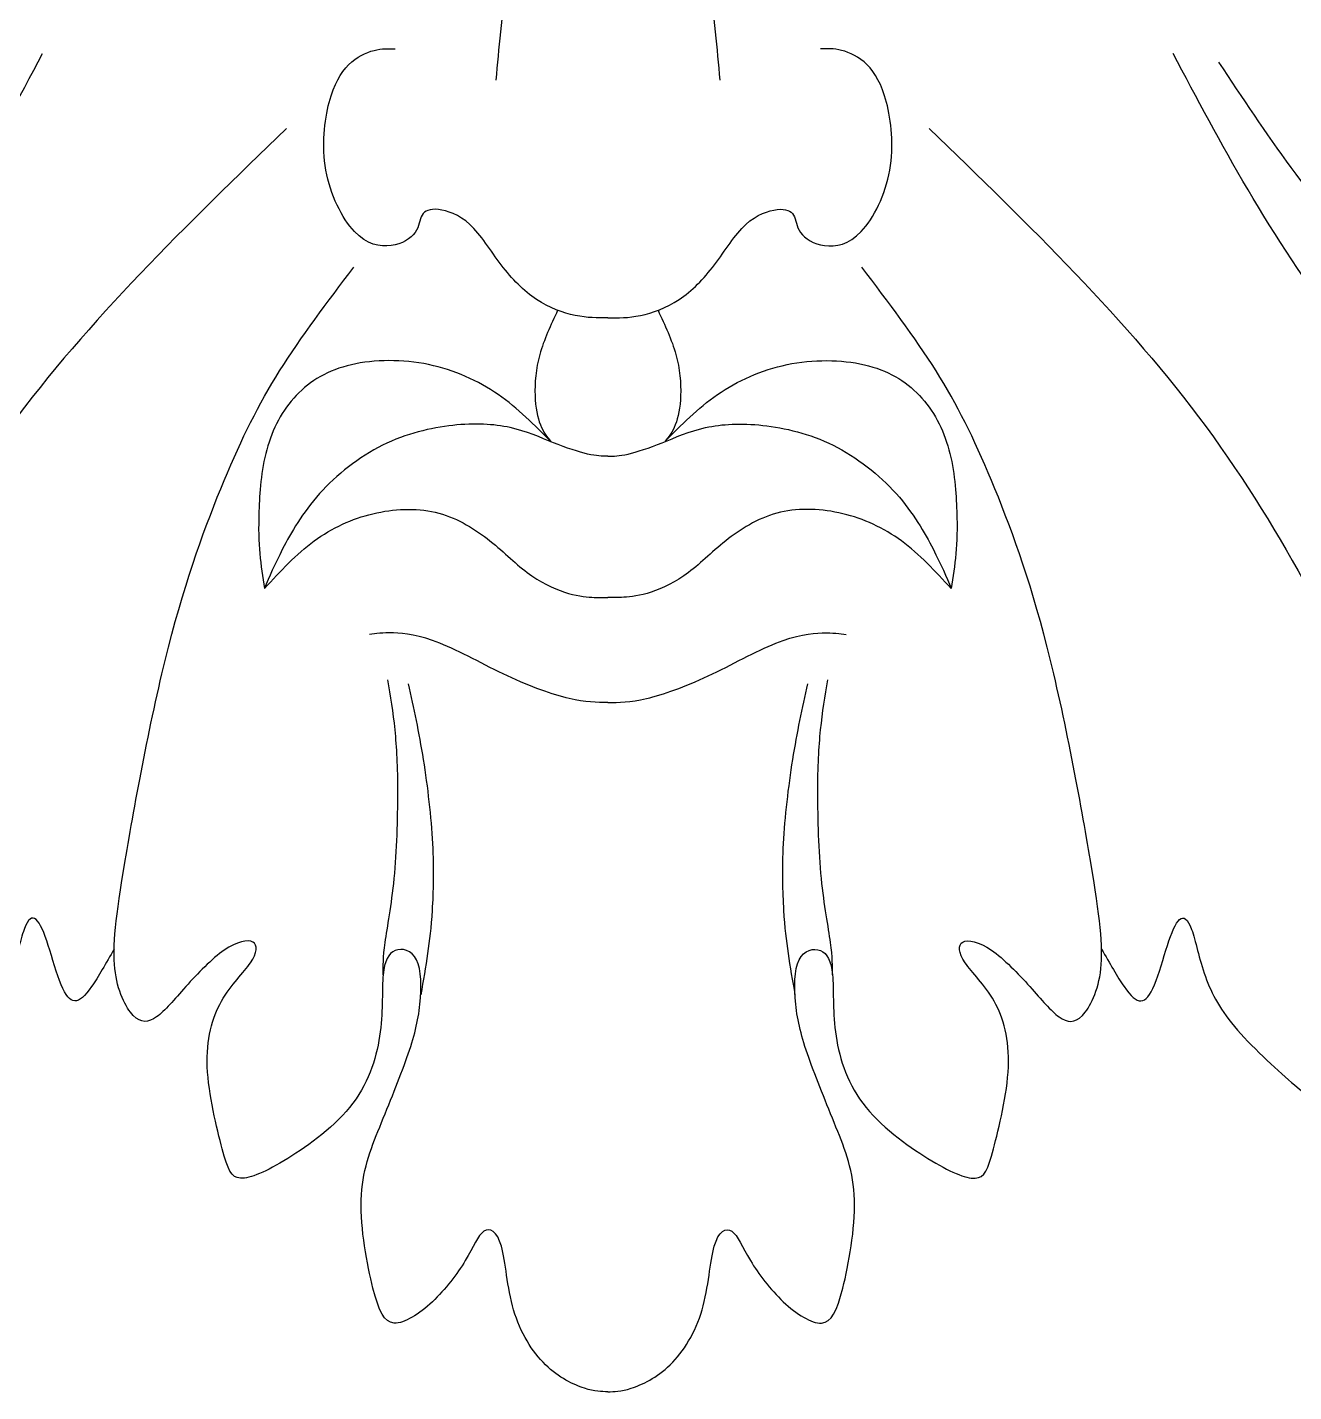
# Model space of a CAD drawing. Extents: x 0 to 176, y -12 to 176.
# Drawn here: x 39.66 to 60.35, y 48.01 to 70.31 of the extents above; entities that cross this region are included whole.
import ezdxf

# ---------------------------------------------------------------- set-up
doc = ezdxf.new("R2010")
doc.units = 0
doc.header["$MEASUREMENT"] = 0
doc.layers.add('LAYER_1', color=7, linetype='CONTINUOUS')

msp = doc.modelspace()

# ---------------------------------------------------------------- linework, layer by layer
at = {"layer": 'LAYER_1'}
for points, knots in [([(47.9736, 75.1352), (47.8973, 74.4639), (47.8211, 73.7926), (47.7357, 73.1034), (47.7357, 73.1034), (47.6504, 72.4142), (47.5558, 71.7071), (47.4845, 71.0946), (47.4845, 71.0946), (47.413, 70.482), (47.3643, 69.9638), (47.3158, 69.4457)], [0, 0, 0, 0, 0.25, 0.25, 0.25, 0.25, 0.5, 0.5, 0.5, 0.5, 1, 1, 1, 1]), ([(50.3193, 75.1352), (50.3956, 74.4639), (50.4718, 73.7926), (50.5571, 73.1034), (50.5571, 73.1034), (50.6424, 72.4142), (50.737, 71.7071), (50.8084, 71.0946), (50.8084, 71.0946), (50.8799, 70.482), (50.9286, 69.9638), (50.9771, 69.4457)], [0, 0, 0, 0, 0.25, 0.25, 0.25, 0.25, 0.5, 0.5, 0.5, 0.5, 1, 1, 1, 1]), ([(41.0775, 55.2455), (40.9475, 55.0164), (40.8174, 54.787), (40.7093, 54.6321), (40.7093, 54.6321), (40.6011, 54.477), (40.5146, 54.396), (40.435, 54.3987), (40.435, 54.3987), (40.3555, 54.4014), (40.2825, 54.4879), (40.2111, 54.6618), (40.2111, 54.6618), (40.1396, 54.8359), (40.0693, 55.0978), (40.0019, 55.3068), (40.0019, 55.3068), (39.9345, 55.5159), (39.8697, 55.6725), (39.8036, 55.7292), (39.8036, 55.7292), (39.7375, 55.7859), (39.67, 55.7425), (39.6066, 55.5673), (39.6066, 55.5673), (39.5432, 55.3919), (39.4838, 55.0841), (39.3814, 54.7968), (39.3814, 54.7968), (39.2788, 54.5094), (39.1329, 54.2421), (38.8551, 53.9224), (38.8551, 53.9224), (38.5771, 53.6028), (38.1668, 53.2302), (37.9253, 53.0265), (37.9253, 53.0265), (37.6838, 52.8229), (37.6108, 52.7876), (37.5071, 52.8956), (37.5071, 52.8956), (37.4031, 53.0035), (37.2681, 53.2546), (37.1994, 53.6242), (37.1994, 53.6242), (37.1306, 53.9939), (37.1279, 54.4824), (37.1832, 54.9425), (37.1832, 54.9425), (37.2385, 55.4027), (37.352, 55.8346), (37.468, 56.1692), (37.468, 56.1692), (37.584, 56.5038), (37.7028, 56.7414), (37.7487, 56.9168), (37.7487, 56.9168), (37.7946, 57.0922), (37.7675, 57.2055), (37.6839, 57.2433), (37.6839, 57.2433), (37.6003, 57.2811), (37.4598, 57.2432), (37.3061, 57.0625), (37.3061, 57.0625), (37.1522, 56.8818), (36.9849, 56.5578), (36.8825, 56.0424), (36.8825, 56.0424), (36.7799, 55.527), (36.742, 54.8199), (36.6747, 54.221), (36.6747, 54.221), (36.6072, 53.6219), (36.5099, 53.1306), (36.3481, 52.6044), (36.3481, 52.6044), (36.1862, 52.0782), (35.9594, 51.5168), (35.7463, 51.1067), (35.7463, 51.1067), (35.5331, 50.6966), (35.3332, 50.4373), (35.1957, 50.3376), (35.1957, 50.3376), (35.0581, 50.2377), (34.9825, 50.2971), (34.9259, 50.4698), (34.9259, 50.4698), (34.8693, 50.6425), (34.8313, 50.9286), (34.8179, 51.1768), (34.8179, 51.1768), (34.8044, 51.425), (34.8153, 51.6357), (34.8557, 51.8245), (34.8557, 51.8245), (34.8962, 52.0134), (34.9664, 52.1807), (34.9422, 52.3075), (34.9422, 52.3075), (34.9178, 52.4343), (34.799, 52.5208), (34.7208, 52.4695), (34.7208, 52.4695), (34.6426, 52.4182), (34.6046, 52.2293), (34.5454, 51.9999), (34.5454, 51.9999), (34.486, 51.7705), (34.405, 51.5007), (34.2054, 51.1741), (34.2054, 51.1741), (34.0057, 50.8476), (33.6872, 50.4644), (33.3526, 50.1433), (33.3526, 50.1433), (33.018, 49.8222), (32.6671, 49.563), (32.3973, 49.3985), (32.3973, 49.3985), (32.1274, 49.2338), (31.9385, 49.1636), (31.8143, 49.3039), (31.8143, 49.3039), (31.6902, 49.4442), (31.6309, 49.7951), (31.6497, 50.2133), (31.6497, 50.2133), (31.6686, 50.6317), (31.7659, 51.1175), (31.8954, 51.4817), (31.8954, 51.4817), (32.0249, 51.8461), (32.1868, 52.089), (32.2947, 52.3021), (32.2947, 52.3021), (32.4027, 52.5153), (32.4567, 52.6989), (32.4351, 52.7933), (32.4351, 52.7933), (32.4136, 52.8877), (32.3163, 52.8931), (32.2085, 52.823), (32.2085, 52.823), (32.1005, 52.7529), (31.9817, 52.607), (31.774, 52.5126), (31.774, 52.5126), (31.5661, 52.4182), (31.2692, 52.3749), (31.1397, 52.5261), (31.1397, 52.5261), (31.0101, 52.6772), (31.0481, 53.0227), (31.1586, 53.4571), (31.1586, 53.4571), (31.2692, 53.8916), (31.4528, 54.4152), (31.701, 54.8469), (31.701, 54.8469), (31.9492, 55.2787), (32.2624, 55.6188), (32.6267, 55.9371), (32.6267, 55.9371), (32.9909, 56.2556), (33.4067, 56.5525), (33.7898, 56.8439), (33.7898, 56.8439), (34.173, 57.1354), (34.5239, 57.4214), (34.7504, 57.6345), (34.7504, 57.6345), (34.9771, 57.8477), (35.0798, 57.9882), (35.0473, 58.115), (35.0473, 58.115), (35.0149, 58.2418), (34.8476, 58.3551), (34.6668, 58.2742), (34.6668, 58.2742), (34.486, 58.1932), (34.2917, 57.9179), (34.0381, 57.6724), (34.0381, 57.6724), (33.7845, 57.4268), (33.4713, 57.2109), (33.0963, 57.0193), (33.0963, 57.0193), (32.7212, 56.8277), (32.284, 56.6604), (31.7605, 56.512), (31.7605, 56.512), (31.2369, 56.3636), (30.627, 56.2339), (30.3437, 56.2825), (30.3437, 56.2825), (30.0602, 56.3311), (30.1035, 56.5579), (30.1574, 56.8196), (30.1574, 56.8196), (30.2114, 57.0814), (30.2762, 57.3783), (30.3977, 57.6535), (30.3977, 57.6535), (30.5191, 57.9287), (30.6972, 58.1826), (30.9454, 58.401), (30.9454, 58.401), (31.1937, 58.6196), (31.5122, 58.8031), (31.7252, 58.9353), (31.7252, 58.9353), (31.9385, 59.0674), (32.0465, 59.1486), (32.0735, 59.2403), (32.0735, 59.2403), (32.1005, 59.3319), (32.0464, 59.4346), (31.9764, 59.4535), (31.9764, 59.4535), (31.9063, 59.4723), (31.8197, 59.4076), (31.7119, 59.3186), (31.7119, 59.3186), (31.604, 59.2295), (31.4743, 59.1162), (31.2963, 59.0326), (31.2963, 59.0326), (31.1182, 58.9489), (30.8914, 58.8949), (30.7133, 58.868), (30.7133, 58.868), (30.5352, 58.8409), (30.4056, 58.8409), (30.4002, 59.0136), (30.4002, 59.0136), (30.3948, 59.1863), (30.5137, 59.5318), (30.7079, 59.9554), (30.7079, 59.9554), (30.9023, 60.3791), (31.1722, 60.8811), (31.6065, 61.3127), (31.6065, 61.3127), (32.041, 61.7445), (32.6403, 62.1063), (33.2986, 62.4679), (33.2986, 62.4679), (33.9571, 62.8294), (34.6749, 63.1911), (35.3388, 63.666), (35.3388, 63.666), (36.0026, 64.1409), (36.6125, 64.7293), (37.1711, 65.4174), (37.1711, 65.4174), (37.7297, 66.1055), (38.237, 66.8935), (38.685, 67.6544), (38.685, 67.6544), (39.1329, 68.4154), (39.5215, 69.1495), (39.9101, 69.8835)], [0, 0, 0, 0, 0.0149254, 0.0149254, 0.0149254, 0.0149254, 0.0298507, 0.0298507, 0.0298507, 0.0298507, 0.0447761, 0.0447761, 0.0447761, 0.0447761, 0.0597015, 0.0597015, 0.0597015, 0.0597015, 0.0746269, 0.0746269, 0.0746269, 0.0746269, 0.0895522, 0.0895522, 0.0895522, 0.0895522, 0.1044776, 0.1044776, 0.1044776, 0.1044776, 0.119403, 0.119403, 0.119403, 0.119403, 0.1343284, 0.1343284, 0.1343284, 0.1343284, 0.1492537, 0.1492537, 0.1492537, 0.1492537, 0.1641791, 0.1641791, 0.1641791, 0.1641791, 0.1791045, 0.1791045, 0.1791045, 0.1791045, 0.1940299, 0.1940299, 0.1940299, 0.1940299, 0.2089552, 0.2089552, 0.2089552, 0.2089552, 0.2238806, 0.2238806, 0.2238806, 0.2238806, 0.238806, 0.238806, 0.238806, 0.238806, 0.2537313, 0.2537313, 0.2537313, 0.2537313, 0.2686567, 0.2686567, 0.2686567, 0.2686567, 0.2835821, 0.2835821, 0.2835821, 0.2835821, 0.2985075, 0.2985075, 0.2985075, 0.2985075, 0.3134328, 0.3134328, 0.3134328, 0.3134328, 0.3283582, 0.3283582, 0.3283582, 0.3283582, 0.3432836, 0.3432836, 0.3432836, 0.3432836, 0.358209, 0.358209, 0.358209, 0.358209, 0.3731343, 0.3731343, 0.3731343, 0.3731343, 0.3880597, 0.3880597, 0.3880597, 0.3880597, 0.4029851, 0.4029851, 0.4029851, 0.4029851, 0.4179104, 0.4179104, 0.4179104, 0.4179104, 0.4328358, 0.4328358, 0.4328358, 0.4328358, 0.4477612, 0.4477612, 0.4477612, 0.4477612, 0.4626866, 0.4626866, 0.4626866, 0.4626866, 0.4776119, 0.4776119, 0.4776119, 0.4776119, 0.4925373, 0.4925373, 0.4925373, 0.4925373, 0.5074627, 0.5074627, 0.5074627, 0.5074627, 0.5223881, 0.5223881, 0.5223881, 0.5223881, 0.5373134, 0.5373134, 0.5373134, 0.5373134, 0.5522388, 0.5522388, 0.5522388, 0.5522388, 0.5671642, 0.5671642, 0.5671642, 0.5671642, 0.5820896, 0.5820896, 0.5820896, 0.5820896, 0.5970149, 0.5970149, 0.5970149, 0.5970149, 0.6119403, 0.6119403, 0.6119403, 0.6119403, 0.6268657, 0.6268657, 0.6268657, 0.6268657, 0.641791, 0.641791, 0.641791, 0.641791, 0.6567164, 0.6567164, 0.6567164, 0.6567164, 0.6716418, 0.6716418, 0.6716418, 0.6716418, 0.6865672, 0.6865672, 0.6865672, 0.6865672, 0.7014925, 0.7014925, 0.7014925, 0.7014925, 0.7164179, 0.7164179, 0.7164179, 0.7164179, 0.7313433, 0.7313433, 0.7313433, 0.7313433, 0.7462687, 0.7462687, 0.7462687, 0.7462687, 0.761194, 0.761194, 0.761194, 0.761194, 0.7761194, 0.7761194, 0.7761194, 0.7761194, 0.7910448, 0.7910448, 0.7910448, 0.7910448, 0.8059701, 0.8059701, 0.8059701, 0.8059701, 0.8208955, 0.8208955, 0.8208955, 0.8208955, 0.8358209, 0.8358209, 0.8358209, 0.8358209, 0.8507463, 0.8507463, 0.8507463, 0.8507463, 0.8656716, 0.8656716, 0.8656716, 0.8656716, 0.880597, 0.880597, 0.880597, 0.880597, 0.8955224, 0.8955224, 0.8955224, 0.8955224, 0.9104478, 0.9104478, 0.9104478, 0.9104478, 0.9253731, 0.9253731, 0.9253731, 0.9253731, 0.9402985, 0.9402985, 0.9402985, 0.9402985, 0.9552239, 0.9552239, 0.9552239, 0.9552239, 0.9701493, 0.9701493, 0.9701493, 0.9701493, 1, 1, 1, 1]), ([(49.1464, 65.5595), (48.9789, 65.5595), (48.8112, 65.5595), (48.6142, 65.5999), (48.6142, 65.5999), (48.417, 65.6404), (48.1903, 65.7215), (47.9813, 65.8605), (47.9813, 65.8605), (47.7721, 65.9994), (47.5803, 66.1966), (47.405, 66.4271), (47.405, 66.4271), (47.2297, 66.6579), (47.0703, 66.9225), (46.8923, 67.087), (46.8923, 67.087), (46.7143, 67.2516), (46.5171, 67.3163), (46.3768, 67.3311), (46.3768, 67.3311), (46.2366, 67.3461), (46.1528, 67.3109), (46.1111, 67.2381), (46.1111, 67.2381), (46.0693, 67.1653), (46.0693, 67.0546), (45.9978, 66.9549), (45.9978, 66.9549), (45.9263, 66.855), (45.7831, 66.7658), (45.6037, 66.7416), (45.6037, 66.7416), (45.4242, 66.7172), (45.2083, 66.7578), (45.0047, 66.9723), (45.0047, 66.9723), (44.8009, 67.1868), (44.6092, 67.5754), (44.5378, 67.9748), (44.5378, 67.9748), (44.4662, 68.3742), (44.5149, 68.7844), (44.5931, 69.0826), (44.5931, 69.0826), (44.6713, 69.3807), (44.7792, 69.567), (44.9101, 69.6965), (44.9101, 69.6965), (45.041, 69.826), (45.1949, 69.8989), (45.3257, 69.9326), (45.3257, 69.9326), (45.4566, 69.9664), (45.5646, 69.961), (45.6725, 69.9556)], [0, 0, 0, 0, 0.0666667, 0.0666667, 0.0666667, 0.0666667, 0.1333333, 0.1333333, 0.1333333, 0.1333333, 0.2, 0.2, 0.2, 0.2, 0.2666667, 0.2666667, 0.2666667, 0.2666667, 0.3333333, 0.3333333, 0.3333333, 0.3333333, 0.4, 0.4, 0.4, 0.4, 0.4666667, 0.4666667, 0.4666667, 0.4666667, 0.5333333, 0.5333333, 0.5333333, 0.5333333, 0.6, 0.6, 0.6, 0.6, 0.6666667, 0.6666667, 0.6666667, 0.6666667, 0.7333333, 0.7333333, 0.7333333, 0.7333333, 0.8, 0.8, 0.8, 0.8, 0.8666667, 0.8666667, 0.8666667, 0.8666667, 1, 1, 1, 1]), ([(49.1464, 65.5595), (49.314, 65.5595), (49.4817, 65.5595), (49.6787, 65.5999), (49.6787, 65.5999), (49.8759, 65.6404), (50.1026, 65.7215), (50.3116, 65.8605), (50.3116, 65.8605), (50.5208, 65.9994), (50.7126, 66.1966), (50.8878, 66.4271), (50.8878, 66.4271), (51.0632, 66.6579), (51.2226, 66.9225), (51.4005, 67.087), (51.4005, 67.087), (51.5786, 67.2516), (51.7758, 67.3163), (51.9161, 67.3311), (51.9161, 67.3311), (52.0563, 67.3461), (52.14, 67.3109), (52.1818, 67.2381), (52.1818, 67.2381), (52.2236, 67.1653), (52.2236, 67.0546), (52.2951, 66.9549), (52.2951, 66.9549), (52.3666, 66.855), (52.5098, 66.7658), (52.6892, 66.7416), (52.6892, 66.7416), (52.8686, 66.7172), (53.0845, 66.7578), (53.2882, 66.9723), (53.2882, 66.9723), (53.492, 67.1868), (53.6836, 67.5754), (53.7551, 67.9748), (53.7551, 67.9748), (53.8267, 68.3742), (53.778, 68.7844), (53.6998, 69.0826), (53.6998, 69.0826), (53.6216, 69.3807), (53.5136, 69.567), (53.3828, 69.6965), (53.3828, 69.6965), (53.2518, 69.826), (53.098, 69.8989), (52.9672, 69.9326), (52.9672, 69.9326), (52.8363, 69.9664), (52.7282, 69.961), (52.6204, 69.9556)], [0, 0, 0, 0, 0.0666667, 0.0666667, 0.0666667, 0.0666667, 0.1333333, 0.1333333, 0.1333333, 0.1333333, 0.2, 0.2, 0.2, 0.2, 0.2666667, 0.2666667, 0.2666667, 0.2666667, 0.3333333, 0.3333333, 0.3333333, 0.3333333, 0.4, 0.4, 0.4, 0.4, 0.4666667, 0.4666667, 0.4666667, 0.4666667, 0.5333333, 0.5333333, 0.5333333, 0.5333333, 0.6, 0.6, 0.6, 0.6, 0.6666667, 0.6666667, 0.6666667, 0.6666667, 0.7333333, 0.7333333, 0.7333333, 0.7333333, 0.8, 0.8, 0.8, 0.8, 0.8666667, 0.8666667, 0.8666667, 0.8666667, 1, 1, 1, 1]), ([(57.2154, 55.2455), (57.3454, 55.0164), (57.4755, 54.787), (57.5835, 54.6321), (57.5835, 54.6321), (57.6917, 54.477), (57.7783, 54.396), (57.8578, 54.3987), (57.8578, 54.3987), (57.9374, 54.4014), (58.0103, 54.4879), (58.0818, 54.6618), (58.0818, 54.6618), (58.1533, 54.8359), (58.2235, 55.0978), (58.291, 55.3068), (58.291, 55.3068), (58.3584, 55.5159), (58.4232, 55.6725), (58.4893, 55.7292), (58.4893, 55.7292), (58.5553, 55.7859), (58.6229, 55.7425), (58.6863, 55.5673), (58.6863, 55.5673), (58.7497, 55.3919), (58.8091, 55.0841), (58.9115, 54.7968), (58.9115, 54.7968), (59.0141, 54.5094), (59.16, 54.2421), (59.4378, 53.9224), (59.4378, 53.9224), (59.7157, 53.6028), (60.1261, 53.2302), (60.3676, 53.0265), (60.3676, 53.0265), (60.6091, 52.8229), (60.682, 52.7876), (60.7858, 52.8956), (60.7858, 52.8956), (60.8897, 53.0035), (61.0247, 53.2546), (61.0935, 53.6242), (61.0935, 53.6242), (61.1623, 53.9939), (61.165, 54.4824), (61.1097, 54.9425), (61.1097, 54.9425), (61.0543, 55.4027), (60.9409, 55.8346), (60.8249, 56.1692), (60.8249, 56.1692), (60.7088, 56.5038), (60.5901, 56.7414), (60.5442, 56.9168), (60.5442, 56.9168), (60.4983, 57.0922), (60.5254, 57.2055), (60.609, 57.2433), (60.609, 57.2433), (60.6926, 57.2811), (60.8331, 57.2432), (60.9868, 57.0625), (60.9868, 57.0625), (61.1406, 56.8818), (61.3079, 56.5578), (61.4104, 56.0424), (61.4104, 56.0424), (61.513, 55.527), (61.5509, 54.8199), (61.6182, 54.221), (61.6182, 54.221), (61.6856, 53.6219), (61.7829, 53.1306), (61.9448, 52.6044), (61.9448, 52.6044), (62.1067, 52.0782), (62.3335, 51.5168), (62.5466, 51.1067), (62.5466, 51.1067), (62.7598, 50.6966), (62.9596, 50.4373), (63.0972, 50.3376), (63.0972, 50.3376), (63.2348, 50.2377), (63.3104, 50.2971), (63.3669, 50.4698), (63.3669, 50.4698), (63.4236, 50.6425), (63.4616, 50.9286), (63.475, 51.1768), (63.475, 51.1768), (63.4885, 51.425), (63.4776, 51.6357), (63.4372, 51.8245), (63.4372, 51.8245), (63.3967, 52.0134), (63.3264, 52.1807), (63.3507, 52.3075), (63.3507, 52.3075), (63.375, 52.4343), (63.4939, 52.5208), (63.5721, 52.4695), (63.5721, 52.4695), (63.6503, 52.4182), (63.6882, 52.2293), (63.7475, 51.9999), (63.7475, 51.9999), (63.8068, 51.7705), (63.8879, 51.5007), (64.0875, 51.1741), (64.0875, 51.1741), (64.2872, 50.8476), (64.6057, 50.4644), (64.9403, 50.1433), (64.9403, 50.1433), (65.2749, 49.8222), (65.6258, 49.563), (65.8956, 49.3985), (65.8956, 49.3985), (66.1654, 49.2338), (66.3544, 49.1636), (66.4785, 49.3039), (66.4785, 49.3039), (66.6026, 49.4442), (66.662, 49.7951), (66.6431, 50.2133), (66.6431, 50.2133), (66.6243, 50.6317), (66.527, 51.1175), (66.3975, 51.4817), (66.3975, 51.4817), (66.268, 51.8461), (66.1061, 52.089), (65.9981, 52.3021), (65.9981, 52.3021), (65.8902, 52.5153), (65.8362, 52.6989), (65.8578, 52.7933), (65.8578, 52.7933), (65.8793, 52.8877), (65.9766, 52.8931), (66.0844, 52.823), (66.0844, 52.823), (66.1924, 52.7529), (66.3112, 52.607), (66.5189, 52.5126), (66.5189, 52.5126), (66.7267, 52.4182), (67.0237, 52.3749), (67.1532, 52.5261), (67.1532, 52.5261), (67.2828, 52.6772), (67.2448, 53.0227), (67.1343, 53.4571), (67.1343, 53.4571), (67.0237, 53.8916), (66.8401, 54.4152), (66.5919, 54.8469), (66.5919, 54.8469), (66.3437, 55.2787), (66.0304, 55.6188), (65.6662, 55.9371), (65.6662, 55.9371), (65.302, 56.2556), (64.8862, 56.5525), (64.5031, 56.8439), (64.5031, 56.8439), (64.1199, 57.1354), (63.769, 57.4214), (63.5425, 57.6345), (63.5425, 57.6345), (63.3158, 57.8477), (63.2131, 57.9882), (63.2455, 58.115), (63.2455, 58.115), (63.278, 58.2418), (63.4453, 58.3551), (63.6261, 58.2742), (63.6261, 58.2742), (63.8068, 58.1932), (64.0012, 57.9179), (64.2548, 57.6724), (64.2548, 57.6724), (64.5084, 57.4268), (64.8216, 57.2109), (65.1966, 57.0193), (65.1966, 57.0193), (65.5717, 56.8277), (66.0089, 56.6604), (66.5324, 56.512), (66.5324, 56.512), (67.056, 56.3636), (67.6659, 56.2339), (67.9492, 56.2825), (67.9492, 56.2825), (68.2327, 56.3311), (68.1893, 56.5579), (68.1355, 56.8196), (68.1355, 56.8196), (68.0815, 57.0814), (68.0166, 57.3783), (67.8952, 57.6535), (67.8952, 57.6535), (67.7738, 57.9287), (67.5957, 58.1826), (67.3475, 58.401), (67.3475, 58.401), (67.0992, 58.6196), (66.7807, 58.8031), (66.5676, 58.9353), (66.5676, 58.9353), (66.3544, 59.0674), (66.2463, 59.1486), (66.2194, 59.2403), (66.2194, 59.2403), (66.1924, 59.3319), (66.2465, 59.4346), (66.3165, 59.4535), (66.3165, 59.4535), (66.3866, 59.4723), (66.4731, 59.4076), (66.581, 59.3186), (66.581, 59.3186), (66.6889, 59.2295), (66.8185, 59.1162), (66.9966, 59.0326), (66.9966, 59.0326), (67.1747, 58.9489), (67.4015, 58.8949), (67.5796, 58.868), (67.5796, 58.868), (67.7576, 58.8409), (67.8873, 58.8409), (67.8926, 59.0136), (67.8926, 59.0136), (67.898, 59.1863), (67.7792, 59.5318), (67.585, 59.9554), (67.585, 59.9554), (67.3906, 60.3791), (67.1207, 60.8811), (66.6864, 61.3127), (66.6864, 61.3127), (66.2519, 61.7445), (65.6526, 62.1063), (64.9943, 62.4679), (64.9943, 62.4679), (64.3358, 62.8294), (63.618, 63.1911), (62.9541, 63.666), (62.9541, 63.666), (62.2903, 64.1409), (61.6804, 64.7293), (61.1218, 65.4174), (61.1218, 65.4174), (60.5632, 66.1055), (60.0559, 66.8935), (59.6079, 67.6544), (59.6079, 67.6544), (59.16, 68.4154), (58.7714, 69.1495), (58.3828, 69.8835)], [0, 0, 0, 0, 0.0149254, 0.0149254, 0.0149254, 0.0149254, 0.0298507, 0.0298507, 0.0298507, 0.0298507, 0.0447761, 0.0447761, 0.0447761, 0.0447761, 0.0597015, 0.0597015, 0.0597015, 0.0597015, 0.0746269, 0.0746269, 0.0746269, 0.0746269, 0.0895522, 0.0895522, 0.0895522, 0.0895522, 0.1044776, 0.1044776, 0.1044776, 0.1044776, 0.119403, 0.119403, 0.119403, 0.119403, 0.1343284, 0.1343284, 0.1343284, 0.1343284, 0.1492537, 0.1492537, 0.1492537, 0.1492537, 0.1641791, 0.1641791, 0.1641791, 0.1641791, 0.1791045, 0.1791045, 0.1791045, 0.1791045, 0.1940299, 0.1940299, 0.1940299, 0.1940299, 0.2089552, 0.2089552, 0.2089552, 0.2089552, 0.2238806, 0.2238806, 0.2238806, 0.2238806, 0.238806, 0.238806, 0.238806, 0.238806, 0.2537313, 0.2537313, 0.2537313, 0.2537313, 0.2686567, 0.2686567, 0.2686567, 0.2686567, 0.2835821, 0.2835821, 0.2835821, 0.2835821, 0.2985075, 0.2985075, 0.2985075, 0.2985075, 0.3134328, 0.3134328, 0.3134328, 0.3134328, 0.3283582, 0.3283582, 0.3283582, 0.3283582, 0.3432836, 0.3432836, 0.3432836, 0.3432836, 0.358209, 0.358209, 0.358209, 0.358209, 0.3731343, 0.3731343, 0.3731343, 0.3731343, 0.3880597, 0.3880597, 0.3880597, 0.3880597, 0.4029851, 0.4029851, 0.4029851, 0.4029851, 0.4179104, 0.4179104, 0.4179104, 0.4179104, 0.4328358, 0.4328358, 0.4328358, 0.4328358, 0.4477612, 0.4477612, 0.4477612, 0.4477612, 0.4626866, 0.4626866, 0.4626866, 0.4626866, 0.4776119, 0.4776119, 0.4776119, 0.4776119, 0.4925373, 0.4925373, 0.4925373, 0.4925373, 0.5074627, 0.5074627, 0.5074627, 0.5074627, 0.5223881, 0.5223881, 0.5223881, 0.5223881, 0.5373134, 0.5373134, 0.5373134, 0.5373134, 0.5522388, 0.5522388, 0.5522388, 0.5522388, 0.5671642, 0.5671642, 0.5671642, 0.5671642, 0.5820896, 0.5820896, 0.5820896, 0.5820896, 0.5970149, 0.5970149, 0.5970149, 0.5970149, 0.6119403, 0.6119403, 0.6119403, 0.6119403, 0.6268657, 0.6268657, 0.6268657, 0.6268657, 0.641791, 0.641791, 0.641791, 0.641791, 0.6567164, 0.6567164, 0.6567164, 0.6567164, 0.6716418, 0.6716418, 0.6716418, 0.6716418, 0.6865672, 0.6865672, 0.6865672, 0.6865672, 0.7014925, 0.7014925, 0.7014925, 0.7014925, 0.7164179, 0.7164179, 0.7164179, 0.7164179, 0.7313433, 0.7313433, 0.7313433, 0.7313433, 0.7462687, 0.7462687, 0.7462687, 0.7462687, 0.761194, 0.761194, 0.761194, 0.761194, 0.7761194, 0.7761194, 0.7761194, 0.7761194, 0.7910448, 0.7910448, 0.7910448, 0.7910448, 0.8059701, 0.8059701, 0.8059701, 0.8059701, 0.8208955, 0.8208955, 0.8208955, 0.8208955, 0.8358209, 0.8358209, 0.8358209, 0.8358209, 0.8507463, 0.8507463, 0.8507463, 0.8507463, 0.8656716, 0.8656716, 0.8656716, 0.8656716, 0.880597, 0.880597, 0.880597, 0.880597, 0.8955224, 0.8955224, 0.8955224, 0.8955224, 0.9104478, 0.9104478, 0.9104478, 0.9104478, 0.9253731, 0.9253731, 0.9253731, 0.9253731, 0.9402985, 0.9402985, 0.9402985, 0.9402985, 0.9552239, 0.9552239, 0.9552239, 0.9552239, 0.9701493, 0.9701493, 0.9701493, 0.9701493, 1, 1, 1, 1]), ([(59.1278, 69.7379), (59.8941, 68.5828), (60.6606, 67.4278), (61.6806, 66.3592), (61.6806, 66.3592), (62.7006, 65.2906), (63.9744, 64.3082), (65.2318, 63.3638), (65.2318, 63.3638), (66.4894, 62.4193), (67.7308, 61.5125), (68.9451, 60.4116), (68.9451, 60.4116), (70.1595, 59.3105), (71.347, 58.015), (72.4858, 56.7629), (72.4858, 56.7629), (73.6245, 55.5109), (74.7149, 54.3017), (75.6863, 53.2548), (75.6863, 53.2548), (76.6578, 52.2077), (77.5106, 51.3226), (78.1636, 50.675), (78.1636, 50.675), (78.8166, 50.0273), (79.2701, 49.6171), (79.7235, 49.2069)], [0, 0, 0, 0, 0.125, 0.125, 0.125, 0.125, 0.25, 0.25, 0.25, 0.25, 0.375, 0.375, 0.375, 0.375, 0.5, 0.5, 0.5, 0.5, 0.625, 0.625, 0.625, 0.625, 0.75, 0.75, 0.75, 0.75, 1, 1, 1, 1]), ([(43.8932, 68.653), (42.2741, 67.0878), (40.6549, 65.5225), (39.3704, 63.7793), (39.3704, 63.7793), (38.0859, 62.0361), (37.136, 60.1145), (36.3966, 58.49), (36.3966, 58.49), (35.6572, 56.8655), (35.1281, 55.5378), (34.513, 54.2911), (34.513, 54.2911), (33.8977, 53.0443), (33.1959, 51.8785), (32.4944, 50.7127)], [0, 0, 0, 0, 0.2, 0.2, 0.2, 0.2, 0.4, 0.4, 0.4, 0.4, 0.6, 0.6, 0.6, 0.6, 1, 1, 1, 1]), ([(54.3996, 68.653), (56.0188, 67.0878), (57.638, 65.5225), (58.9225, 63.7793), (58.9225, 63.7793), (60.207, 62.0361), (61.1569, 60.1145), (61.8963, 58.49), (61.8963, 58.49), (62.6357, 56.8655), (63.1648, 55.5378), (63.7799, 54.2911), (63.7799, 54.2911), (64.3952, 53.0443), (65.097, 51.8785), (65.7985, 50.7127)], [0, 0, 0, 0, 0.2, 0.2, 0.2, 0.2, 0.4, 0.4, 0.4, 0.4, 0.6, 0.6, 0.6, 0.6, 1, 1, 1, 1]), ([(49.1464, 48.0129), (49.0417, 48.0129), (48.9367, 48.0129), (48.7629, 48.0695), (48.7629, 48.0695), (48.5891, 48.1262), (48.3461, 48.2395), (48.1276, 48.4526), (48.1276, 48.4526), (47.9091, 48.6658), (47.7146, 48.979), (47.6067, 49.3486), (47.6067, 49.3486), (47.4988, 49.7183), (47.4771, 50.1448), (47.407, 50.3903), (47.407, 50.3903), (47.3369, 50.6358), (47.2181, 50.7006), (47.1211, 50.6358), (47.1211, 50.6358), (47.0239, 50.5711), (46.9482, 50.3767), (46.816, 50.1556), (46.816, 50.1556), (46.6838, 49.9343), (46.4948, 49.6858), (46.279, 49.4835), (46.279, 49.4835), (46.0631, 49.2812), (45.8202, 49.1245), (45.6557, 49.1353), (45.6557, 49.1353), (45.4911, 49.1462), (45.4045, 49.3243), (45.3075, 49.7074), (45.3075, 49.7074), (45.2103, 50.0906), (45.1024, 50.6791), (45.1158, 51.1459), (45.1158, 51.1459), (45.1293, 51.6127), (45.2644, 51.9582), (45.4181, 52.3386), (45.4181, 52.3386), (45.572, 52.7191), (45.7447, 53.1349), (45.8634, 53.472), (45.8634, 53.472), (45.9821, 53.8094), (46.047, 54.0686), (46.0766, 54.3437), (46.0766, 54.3437), (46.1063, 54.619), (46.1008, 54.9105), (46.0199, 55.0723), (46.0199, 55.0723), (45.939, 55.2342), (45.7824, 55.2667), (45.6718, 55.2208), (45.6718, 55.2208), (45.5612, 55.1749), (45.4963, 55.0508), (45.4748, 54.8241), (45.4748, 54.8241), (45.4531, 54.5974), (45.4749, 54.2682), (45.4263, 53.8932), (45.4263, 53.8932), (45.3777, 53.5181), (45.2589, 53.0969), (44.9809, 52.7273), (44.9809, 52.7273), (44.703, 52.3577), (44.2658, 52.0391), (43.915, 51.8233), (43.915, 51.8233), (43.5642, 51.6074), (43.2996, 51.4941), (43.1432, 51.5021), (43.1432, 51.5021), (42.9867, 51.5102), (42.9381, 51.6398), (42.8464, 51.9797), (42.8464, 51.9797), (42.7546, 52.3197), (42.6196, 52.8704), (42.6008, 53.3209), (42.6008, 53.3209), (42.5818, 53.7715), (42.6791, 54.1226), (42.8328, 54.395), (42.8328, 54.395), (42.9867, 54.6676), (43.1972, 54.8619), (43.3078, 55.0237), (43.3078, 55.0237), (43.4185, 55.1857), (43.4293, 55.3153), (43.3457, 55.3612), (43.3457, 55.3612), (43.2619, 55.4071), (43.0839, 55.3691), (42.8789, 55.2289), (42.8789, 55.2289), (42.6737, 55.0886), (42.4415, 54.8457), (42.25, 54.6326), (42.25, 54.6326), (42.0585, 54.4194), (41.9072, 54.2358), (41.7723, 54.1387), (41.7723, 54.1387), (41.6374, 54.0415), (41.5186, 54.0306), (41.3918, 54.1601), (41.3918, 54.1601), (41.265, 54.2897), (41.13, 54.5596), (41.0896, 54.9266), (41.0896, 54.9266), (41.0491, 55.2936), (41.1031, 55.7578), (41.2595, 56.6941), (41.2595, 56.6941), (41.416, 57.6306), (41.6752, 59.0394), (41.9667, 60.1809), (41.9667, 60.1809), (42.2581, 61.3223), (42.5819, 62.1968), (42.876, 62.901), (42.876, 62.901), (43.1701, 63.6053), (43.4348, 64.1398), (43.7827, 64.6928), (43.7827, 64.6928), (44.1308, 65.2461), (44.5627, 65.8182), (44.9944, 66.3903)], [0, 0, 0, 0, 0.0277778, 0.0277778, 0.0277778, 0.0277778, 0.0555556, 0.0555556, 0.0555556, 0.0555556, 0.0833333, 0.0833333, 0.0833333, 0.0833333, 0.1111111, 0.1111111, 0.1111111, 0.1111111, 0.1388889, 0.1388889, 0.1388889, 0.1388889, 0.1666667, 0.1666667, 0.1666667, 0.1666667, 0.1944444, 0.1944444, 0.1944444, 0.1944444, 0.2222222, 0.2222222, 0.2222222, 0.2222222, 0.25, 0.25, 0.25, 0.25, 0.2777778, 0.2777778, 0.2777778, 0.2777778, 0.3055556, 0.3055556, 0.3055556, 0.3055556, 0.3333333, 0.3333333, 0.3333333, 0.3333333, 0.3611111, 0.3611111, 0.3611111, 0.3611111, 0.3888889, 0.3888889, 0.3888889, 0.3888889, 0.4166667, 0.4166667, 0.4166667, 0.4166667, 0.4444444, 0.4444444, 0.4444444, 0.4444444, 0.4722222, 0.4722222, 0.4722222, 0.4722222, 0.5, 0.5, 0.5, 0.5, 0.5277778, 0.5277778, 0.5277778, 0.5277778, 0.5555556, 0.5555556, 0.5555556, 0.5555556, 0.5833333, 0.5833333, 0.5833333, 0.5833333, 0.6111111, 0.6111111, 0.6111111, 0.6111111, 0.6388889, 0.6388889, 0.6388889, 0.6388889, 0.6666667, 0.6666667, 0.6666667, 0.6666667, 0.6944444, 0.6944444, 0.6944444, 0.6944444, 0.7222222, 0.7222222, 0.7222222, 0.7222222, 0.75, 0.75, 0.75, 0.75, 0.7777778, 0.7777778, 0.7777778, 0.7777778, 0.8055556, 0.8055556, 0.8055556, 0.8055556, 0.8333333, 0.8333333, 0.8333333, 0.8333333, 0.8611111, 0.8611111, 0.8611111, 0.8611111, 0.8888889, 0.8888889, 0.8888889, 0.8888889, 0.9166667, 0.9166667, 0.9166667, 0.9166667, 0.9444444, 0.9444444, 0.9444444, 0.9444444, 1, 1, 1, 1]), ([(49.1464, 48.0129), (49.2512, 48.0129), (49.3562, 48.0129), (49.53, 48.0695), (49.53, 48.0695), (49.7038, 48.1262), (49.9468, 48.2395), (50.1652, 48.4526), (50.1652, 48.4526), (50.3838, 48.6658), (50.5783, 48.979), (50.6861, 49.3486), (50.6861, 49.3486), (50.7941, 49.7183), (50.8157, 50.1448), (50.8859, 50.3903), (50.8859, 50.3903), (50.956, 50.6358), (51.0747, 50.7006), (51.1718, 50.6358), (51.1718, 50.6358), (51.269, 50.5711), (51.3447, 50.3767), (51.4769, 50.1556), (51.4769, 50.1556), (51.6091, 49.9343), (51.7981, 49.6858), (52.0138, 49.4835), (52.0138, 49.4835), (52.2297, 49.2812), (52.4727, 49.1245), (52.6372, 49.1353), (52.6372, 49.1353), (52.8018, 49.1462), (52.8883, 49.3243), (52.9854, 49.7074), (52.9854, 49.7074), (53.0826, 50.0906), (53.1905, 50.6791), (53.1771, 51.1459), (53.1771, 51.1459), (53.1636, 51.6127), (53.0285, 51.9582), (52.8748, 52.3386), (52.8748, 52.3386), (52.7209, 52.7191), (52.5482, 53.1349), (52.4295, 53.472), (52.4295, 53.472), (52.3108, 53.8094), (52.2459, 54.0686), (52.2163, 54.3437), (52.2163, 54.3437), (52.1865, 54.619), (52.192, 54.9105), (52.2729, 55.0723), (52.2729, 55.0723), (52.3538, 55.2342), (52.5105, 55.2667), (52.621, 55.2208), (52.621, 55.2208), (52.7317, 55.1749), (52.7965, 55.0508), (52.8181, 54.8241), (52.8181, 54.8241), (52.8397, 54.5974), (52.818, 54.2682), (52.8666, 53.8932), (52.8666, 53.8932), (52.9151, 53.5181), (53.034, 53.0969), (53.3119, 52.7273), (53.3119, 52.7273), (53.5899, 52.3577), (54.0271, 52.0391), (54.3779, 51.8233), (54.3779, 51.8233), (54.7286, 51.6074), (54.9932, 51.4941), (55.1497, 51.5021), (55.1497, 51.5021), (55.3062, 51.5102), (55.3548, 51.6398), (55.4465, 51.9797), (55.4465, 51.9797), (55.5383, 52.3197), (55.6733, 52.8704), (55.6921, 53.3209), (55.6921, 53.3209), (55.7111, 53.7715), (55.6138, 54.1226), (55.46, 54.395), (55.46, 54.395), (55.3062, 54.6676), (55.0957, 54.8619), (54.985, 55.0237), (54.985, 55.0237), (54.8744, 55.1857), (54.8636, 55.3153), (54.9472, 55.3612), (54.9472, 55.3612), (55.0309, 55.4071), (55.209, 55.3691), (55.414, 55.2289), (55.414, 55.2289), (55.6192, 55.0886), (55.8513, 54.8457), (56.0429, 54.6326), (56.0429, 54.6326), (56.2344, 54.4194), (56.3857, 54.2358), (56.5206, 54.1387), (56.5206, 54.1387), (56.6554, 54.0415), (56.7743, 54.0306), (56.9011, 54.1601), (56.9011, 54.1601), (57.0279, 54.2897), (57.1629, 54.5596), (57.2033, 54.9266), (57.2033, 54.9266), (57.2438, 55.2936), (57.1898, 55.7578), (57.0334, 56.6941), (57.0334, 56.6941), (56.8769, 57.6306), (56.6176, 59.0394), (56.3262, 60.1809), (56.3262, 60.1809), (56.0348, 61.3223), (55.7109, 62.1968), (55.4168, 62.901), (55.4168, 62.901), (55.1227, 63.6053), (54.8581, 64.1398), (54.5102, 64.6928), (54.5102, 64.6928), (54.1621, 65.2461), (53.7302, 65.8182), (53.2985, 66.3903)], [0, 0, 0, 0, 0.0277778, 0.0277778, 0.0277778, 0.0277778, 0.0555556, 0.0555556, 0.0555556, 0.0555556, 0.0833333, 0.0833333, 0.0833333, 0.0833333, 0.1111111, 0.1111111, 0.1111111, 0.1111111, 0.1388889, 0.1388889, 0.1388889, 0.1388889, 0.1666667, 0.1666667, 0.1666667, 0.1666667, 0.1944444, 0.1944444, 0.1944444, 0.1944444, 0.2222222, 0.2222222, 0.2222222, 0.2222222, 0.25, 0.25, 0.25, 0.25, 0.2777778, 0.2777778, 0.2777778, 0.2777778, 0.3055556, 0.3055556, 0.3055556, 0.3055556, 0.3333333, 0.3333333, 0.3333333, 0.3333333, 0.3611111, 0.3611111, 0.3611111, 0.3611111, 0.3888889, 0.3888889, 0.3888889, 0.3888889, 0.4166667, 0.4166667, 0.4166667, 0.4166667, 0.4444444, 0.4444444, 0.4444444, 0.4444444, 0.4722222, 0.4722222, 0.4722222, 0.4722222, 0.5, 0.5, 0.5, 0.5, 0.5277778, 0.5277778, 0.5277778, 0.5277778, 0.5555556, 0.5555556, 0.5555556, 0.5555556, 0.5833333, 0.5833333, 0.5833333, 0.5833333, 0.6111111, 0.6111111, 0.6111111, 0.6111111, 0.6388889, 0.6388889, 0.6388889, 0.6388889, 0.6666667, 0.6666667, 0.6666667, 0.6666667, 0.6944444, 0.6944444, 0.6944444, 0.6944444, 0.7222222, 0.7222222, 0.7222222, 0.7222222, 0.75, 0.75, 0.75, 0.75, 0.7777778, 0.7777778, 0.7777778, 0.7777778, 0.8055556, 0.8055556, 0.8055556, 0.8055556, 0.8333333, 0.8333333, 0.8333333, 0.8333333, 0.8611111, 0.8611111, 0.8611111, 0.8611111, 0.8888889, 0.8888889, 0.8888889, 0.8888889, 0.9166667, 0.9166667, 0.9166667, 0.9166667, 0.9444444, 0.9444444, 0.9444444, 0.9444444, 1, 1, 1, 1]), ([(48.326, 65.684), (48.2134, 65.4429), (48.1006, 65.2015), (48.0349, 64.9636), (48.0349, 64.9636), (47.9691, 64.7256), (47.9502, 64.4908), (47.9569, 64.2925), (47.9569, 64.2925), (47.9636, 64.0942), (47.9962, 63.9322), (48.0434, 63.8126), (48.0434, 63.8126), (48.0908, 63.6929), (48.1532, 63.6152), (48.2155, 63.5377), (48.2155, 63.5377), (47.9481, 63.8095), (47.6807, 64.0814), (47.354, 64.3063), (47.354, 64.3063), (47.0273, 64.5313), (46.6414, 64.7095), (46.2178, 64.7971), (46.2178, 64.7971), (45.7941, 64.8849), (45.3326, 64.8822), (44.9549, 64.7946), (44.9549, 64.7946), (44.577, 64.7068), (44.2828, 64.534), (44.0548, 64.2938), (44.0548, 64.2938), (43.8268, 64.0537), (43.6649, 63.746), (43.5718, 63.406), (43.5718, 63.406), (43.4787, 63.066), (43.4542, 62.6936), (43.4448, 62.4035), (43.4448, 62.4035), (43.4354, 62.1134), (43.4409, 61.9055), (43.4584, 61.7086), (43.4584, 61.7086), (43.4759, 61.5116), (43.5056, 61.3253), (43.5352, 61.1392)], [0, 0, 0, 0, 0.0769231, 0.0769231, 0.0769231, 0.0769231, 0.1538462, 0.1538462, 0.1538462, 0.1538462, 0.2307692, 0.2307692, 0.2307692, 0.2307692, 0.3076923, 0.3076923, 0.3076923, 0.3076923, 0.3846154, 0.3846154, 0.3846154, 0.3846154, 0.4615385, 0.4615385, 0.4615385, 0.4615385, 0.5384615, 0.5384615, 0.5384615, 0.5384615, 0.6153846, 0.6153846, 0.6153846, 0.6153846, 0.6923077, 0.6923077, 0.6923077, 0.6923077, 0.7692308, 0.7692308, 0.7692308, 0.7692308, 0.8461538, 0.8461538, 0.8461538, 0.8461538, 1, 1, 1, 1]), ([(49.9668, 65.684), (50.0794, 65.4429), (50.1923, 65.2015), (50.258, 64.9636), (50.258, 64.9636), (50.3237, 64.7256), (50.3427, 64.4908), (50.336, 64.2925), (50.336, 64.2925), (50.3292, 64.0942), (50.2967, 63.9322), (50.2494, 63.8126), (50.2494, 63.8126), (50.2021, 63.6929), (50.1397, 63.6152), (50.0774, 63.5377), (50.0774, 63.5377), (50.3448, 63.8095), (50.6122, 64.0814), (50.9389, 64.3063), (50.9389, 64.3063), (51.2655, 64.5313), (51.6514, 64.7095), (52.075, 64.7971), (52.075, 64.7971), (52.4988, 64.8849), (52.9603, 64.8822), (53.338, 64.7946), (53.338, 64.7946), (53.7158, 64.7068), (54.0101, 64.534), (54.2381, 64.2938), (54.2381, 64.2938), (54.4661, 64.0537), (54.628, 63.746), (54.721, 63.406), (54.721, 63.406), (54.8142, 63.066), (54.8387, 62.6936), (54.8481, 62.4035), (54.8481, 62.4035), (54.8575, 62.1134), (54.852, 61.9055), (54.8345, 61.7086), (54.8345, 61.7086), (54.817, 61.5116), (54.7873, 61.3253), (54.7576, 61.1392)], [0, 0, 0, 0, 0.0769231, 0.0769231, 0.0769231, 0.0769231, 0.1538462, 0.1538462, 0.1538462, 0.1538462, 0.2307692, 0.2307692, 0.2307692, 0.2307692, 0.3076923, 0.3076923, 0.3076923, 0.3076923, 0.3846154, 0.3846154, 0.3846154, 0.3846154, 0.4615385, 0.4615385, 0.4615385, 0.4615385, 0.5384615, 0.5384615, 0.5384615, 0.5384615, 0.6153846, 0.6153846, 0.6153846, 0.6153846, 0.6923077, 0.6923077, 0.6923077, 0.6923077, 0.7692308, 0.7692308, 0.7692308, 0.7692308, 0.8461538, 0.8461538, 0.8461538, 0.8461538, 1, 1, 1, 1]), ([(49.1464, 63.3008), (49.0545, 63.3008), (48.9624, 63.3008), (48.8166, 63.3344), (48.8166, 63.3344), (48.6708, 63.3682), (48.471, 63.4358), (48.2579, 63.5207), (48.2579, 63.5207), (48.0447, 63.6056), (47.818, 63.7083), (47.5496, 63.7676), (47.5496, 63.7676), (47.2811, 63.8269), (46.9705, 63.8432), (46.613, 63.8042), (46.613, 63.8042), (46.2555, 63.765), (45.8507, 63.6704), (45.4649, 63.4788), (45.4649, 63.4788), (45.079, 63.2873), (44.7118, 62.9984), (44.434, 62.6882), (44.434, 62.6882), (44.156, 62.3778), (43.967, 62.0459), (43.8322, 61.7842), (43.8322, 61.7842), (43.6973, 61.5224), (43.6161, 61.3307), (43.5352, 61.1392), (43.5352, 61.1392), (43.7942, 61.4198), (44.0535, 61.7005), (44.3462, 61.9149), (44.3462, 61.9149), (44.639, 62.1295), (44.9655, 62.278), (45.3069, 62.3603), (45.3069, 62.3603), (45.6482, 62.4425), (46.0046, 62.4588), (46.3257, 62.3833), (46.3257, 62.3833), (46.6468, 62.3077), (46.9329, 62.1404), (47.1757, 61.9528), (47.1757, 61.9528), (47.4185, 61.7653), (47.6184, 61.5574), (47.8274, 61.401), (47.8274, 61.401), (48.0366, 61.2444), (48.2552, 61.1392), (48.4386, 61.0785), (48.4386, 61.0785), (48.6221, 61.0178), (48.7707, 61.0015), (48.8827, 60.9948), (48.8827, 60.9948), (48.9948, 60.988), (49.0707, 60.9907), (49.1464, 60.9934)], [0, 0, 0, 0, 0.0588235, 0.0588235, 0.0588235, 0.0588235, 0.1176471, 0.1176471, 0.1176471, 0.1176471, 0.1764706, 0.1764706, 0.1764706, 0.1764706, 0.2352941, 0.2352941, 0.2352941, 0.2352941, 0.2941176, 0.2941176, 0.2941176, 0.2941176, 0.3529412, 0.3529412, 0.3529412, 0.3529412, 0.4117647, 0.4117647, 0.4117647, 0.4117647, 0.4705882, 0.4705882, 0.4705882, 0.4705882, 0.5294118, 0.5294118, 0.5294118, 0.5294118, 0.5882353, 0.5882353, 0.5882353, 0.5882353, 0.6470588, 0.6470588, 0.6470588, 0.6470588, 0.7058824, 0.7058824, 0.7058824, 0.7058824, 0.7647059, 0.7647059, 0.7647059, 0.7647059, 0.8235294, 0.8235294, 0.8235294, 0.8235294, 0.8823529, 0.8823529, 0.8823529, 0.8823529, 1, 1, 1, 1]), ([(49.1464, 63.3008), (49.2384, 63.3008), (49.3305, 63.3008), (49.4763, 63.3344), (49.4763, 63.3344), (49.6221, 63.3682), (49.8219, 63.4358), (50.035, 63.5207), (50.035, 63.5207), (50.2482, 63.6056), (50.4749, 63.7083), (50.7433, 63.7676), (50.7433, 63.7676), (51.0118, 63.8269), (51.3223, 63.8432), (51.6798, 63.8042), (51.6798, 63.8042), (52.0373, 63.765), (52.4422, 63.6704), (52.828, 63.4788), (52.828, 63.4788), (53.2139, 63.2873), (53.5811, 62.9984), (53.8589, 62.6882), (53.8589, 62.6882), (54.1369, 62.3778), (54.3258, 62.0459), (54.4607, 61.7842), (54.4607, 61.7842), (54.5956, 61.5224), (54.6767, 61.3307), (54.7576, 61.1392), (54.7576, 61.1392), (54.4987, 61.4198), (54.2394, 61.7005), (53.9467, 61.9149), (53.9467, 61.9149), (53.6539, 62.1295), (53.3274, 62.278), (52.986, 62.3603), (52.986, 62.3603), (52.6447, 62.4425), (52.2882, 62.4588), (51.9672, 62.3833), (51.9672, 62.3833), (51.6461, 62.3077), (51.36, 62.1404), (51.1172, 61.9528), (51.1172, 61.9528), (50.8744, 61.7653), (50.6745, 61.5574), (50.4655, 61.401), (50.4655, 61.401), (50.2563, 61.2444), (50.0377, 61.1392), (49.8542, 61.0785), (49.8542, 61.0785), (49.6708, 61.0178), (49.5222, 61.0015), (49.4102, 60.9948), (49.4102, 60.9948), (49.2981, 60.988), (49.2222, 60.9907), (49.1464, 60.9934)], [0, 0, 0, 0, 0.0588235, 0.0588235, 0.0588235, 0.0588235, 0.1176471, 0.1176471, 0.1176471, 0.1176471, 0.1764706, 0.1764706, 0.1764706, 0.1764706, 0.2352941, 0.2352941, 0.2352941, 0.2352941, 0.2941176, 0.2941176, 0.2941176, 0.2941176, 0.3529412, 0.3529412, 0.3529412, 0.3529412, 0.4117647, 0.4117647, 0.4117647, 0.4117647, 0.4705882, 0.4705882, 0.4705882, 0.4705882, 0.5294118, 0.5294118, 0.5294118, 0.5294118, 0.5882353, 0.5882353, 0.5882353, 0.5882353, 0.6470588, 0.6470588, 0.6470588, 0.6470588, 0.7058824, 0.7058824, 0.7058824, 0.7058824, 0.7647059, 0.7647059, 0.7647059, 0.7647059, 0.8235294, 0.8235294, 0.8235294, 0.8235294, 0.8823529, 0.8823529, 0.8823529, 0.8823529, 1, 1, 1, 1]), ([(49.1464, 59.2769), (48.9654, 59.2769), (48.7843, 59.2769), (48.5144, 59.3403), (48.5144, 59.3403), (48.2444, 59.4037), (47.8853, 59.5306), (47.5063, 59.7087), (47.5063, 59.7087), (47.1271, 59.8867), (46.7276, 60.1161), (46.4012, 60.2456), (46.4012, 60.2456), (46.0746, 60.3751), (45.8208, 60.405), (45.6415, 60.4117), (45.6415, 60.4117), (45.4621, 60.4184), (45.3567, 60.4021), (45.2515, 60.386)], [0, 0, 0, 0, 0.1666667, 0.1666667, 0.1666667, 0.1666667, 0.3333333, 0.3333333, 0.3333333, 0.3333333, 0.5, 0.5, 0.5, 0.5, 0.6666667, 0.6666667, 0.6666667, 0.6666667, 1, 1, 1, 1]), ([(49.1464, 59.2769), (49.3275, 59.2769), (49.5086, 59.2769), (49.7785, 59.3403), (49.7785, 59.3403), (50.0485, 59.4037), (50.4076, 59.5306), (50.7866, 59.7087), (50.7866, 59.7087), (51.1658, 59.8867), (51.5653, 60.1161), (51.8917, 60.2456), (51.8917, 60.2456), (52.2182, 60.3751), (52.4721, 60.405), (52.6514, 60.4117), (52.6514, 60.4117), (52.8308, 60.4184), (52.9362, 60.4021), (53.0413, 60.386)], [0, 0, 0, 0, 0.1666667, 0.1666667, 0.1666667, 0.1666667, 0.3333333, 0.3333333, 0.3333333, 0.3333333, 0.5, 0.5, 0.5, 0.5, 0.6666667, 0.6666667, 0.6666667, 0.6666667, 1, 1, 1, 1]), ([(45.4748, 54.8241), (45.4739, 54.9662), (45.473, 55.1084), (45.5076, 55.3561), (45.5076, 55.3561), (45.5422, 55.604), (45.6125, 55.9576), (45.6556, 56.4014), (45.6556, 56.4014), (45.6988, 56.8453), (45.715, 57.3798), (45.715, 57.8034), (45.715, 57.8034), (45.715, 58.227), (45.6988, 58.5402), (45.6692, 58.8289), (45.6692, 58.8289), (45.6394, 59.1176), (45.5962, 59.3821), (45.553, 59.6466)], [0, 0, 0, 0, 0.1666667, 0.1666667, 0.1666667, 0.1666667, 0.3333333, 0.3333333, 0.3333333, 0.3333333, 0.5, 0.5, 0.5, 0.5, 0.6666667, 0.6666667, 0.6666667, 0.6666667, 1, 1, 1, 1]), ([(45.8849, 59.5819), (45.9712, 59.1852), (46.0577, 58.7884), (46.1292, 58.3431), (46.1292, 58.3431), (46.2007, 57.8979), (46.2574, 57.404), (46.2803, 56.9723), (46.2803, 56.9723), (46.3033, 56.5405), (46.2924, 56.1707), (46.2749, 55.8834), (46.2749, 55.8834), (46.2574, 55.596), (46.233, 55.3908), (46.2011, 55.1738), (46.2011, 55.1738), (46.169, 54.9567), (46.1291, 54.7274), (46.0893, 54.4983)], [0, 0, 0, 0, 0.1666667, 0.1666667, 0.1666667, 0.1666667, 0.3333333, 0.3333333, 0.3333333, 0.3333333, 0.5, 0.5, 0.5, 0.5, 0.6666667, 0.6666667, 0.6666667, 0.6666667, 1, 1, 1, 1]), ([(52.4079, 59.5819), (52.3217, 59.1852), (52.2351, 58.7884), (52.1637, 58.3431), (52.1637, 58.3431), (52.0922, 57.8979), (52.0355, 57.404), (52.0126, 56.9723), (52.0126, 56.9723), (51.9896, 56.5405), (52.0005, 56.1707), (52.018, 55.8834), (52.018, 55.8834), (52.0355, 55.596), (52.0599, 55.3908), (52.0918, 55.1738), (52.0918, 55.1738), (52.1239, 54.9567), (52.1638, 54.7274), (52.2036, 54.4983)], [0, 0, 0, 0, 0.1666667, 0.1666667, 0.1666667, 0.1666667, 0.3333333, 0.3333333, 0.3333333, 0.3333333, 0.5, 0.5, 0.5, 0.5, 0.6666667, 0.6666667, 0.6666667, 0.6666667, 1, 1, 1, 1]), ([(52.8181, 54.8241), (52.8189, 54.9662), (52.8199, 55.1084), (52.7853, 55.3561), (52.7853, 55.3561), (52.7506, 55.604), (52.6804, 55.9576), (52.6373, 56.4014), (52.6373, 56.4014), (52.5941, 56.8453), (52.5778, 57.3798), (52.5778, 57.8034), (52.5778, 57.8034), (52.5778, 58.227), (52.5941, 58.5402), (52.6237, 58.8289), (52.6237, 58.8289), (52.6535, 59.1176), (52.6967, 59.3821), (52.7399, 59.6466)], [0, 0, 0, 0, 0.1666667, 0.1666667, 0.1666667, 0.1666667, 0.3333333, 0.3333333, 0.3333333, 0.3333333, 0.5, 0.5, 0.5, 0.5, 0.6666667, 0.6666667, 0.6666667, 0.6666667, 1, 1, 1, 1])]:
    msp.add_open_spline(points, degree=3, knots=knots, dxfattribs=at)

doc.saveas('drawing.dxf')
